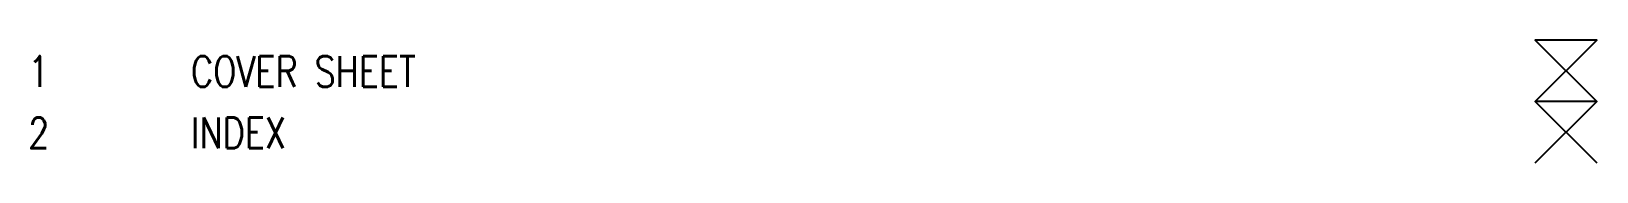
# Model space of a CAD drawing. Header units: millimetres. Extents: x 11 to 164, y -12 to 0.
import ezdxf

# ---------------------------------------------------------------- set-up
doc = ezdxf.new("R2010")
doc.units = ezdxf.units.MM
doc.styles.add('ROMANS', font='romans.shx', dxfattribs={"width": 0.8})

msp = doc.modelspace()

# ---------------------------------------------------------------- linework, layer by layer
for points in [[(158, -6, 0), (164, 0, 0), (158, 0, 0), (164, -6, 0)], [(158, -12, 0), (164, -6, 0), (158, -6, 0), (164, -12, 0)]]:
    msp.add_polyline3d(points)

# ---------------------------------------------------------------- texts
at = {"color": 3, "char_height": 3, "line_spacing_factor": 1.2, "style": 'ROMANS'}
for s, insert, width, attachment_point in [('1\\P2', (12.15, -1.57), 80.0318, 2), ('COVER SHEET\\PINDEX', (27, -1.57), 130.3336, 1)]:
    msp.add_mtext(s, dxfattribs=dict(at, insert=insert, width=width, attachment_point=attachment_point))

doc.saveas('drawing.dxf')
